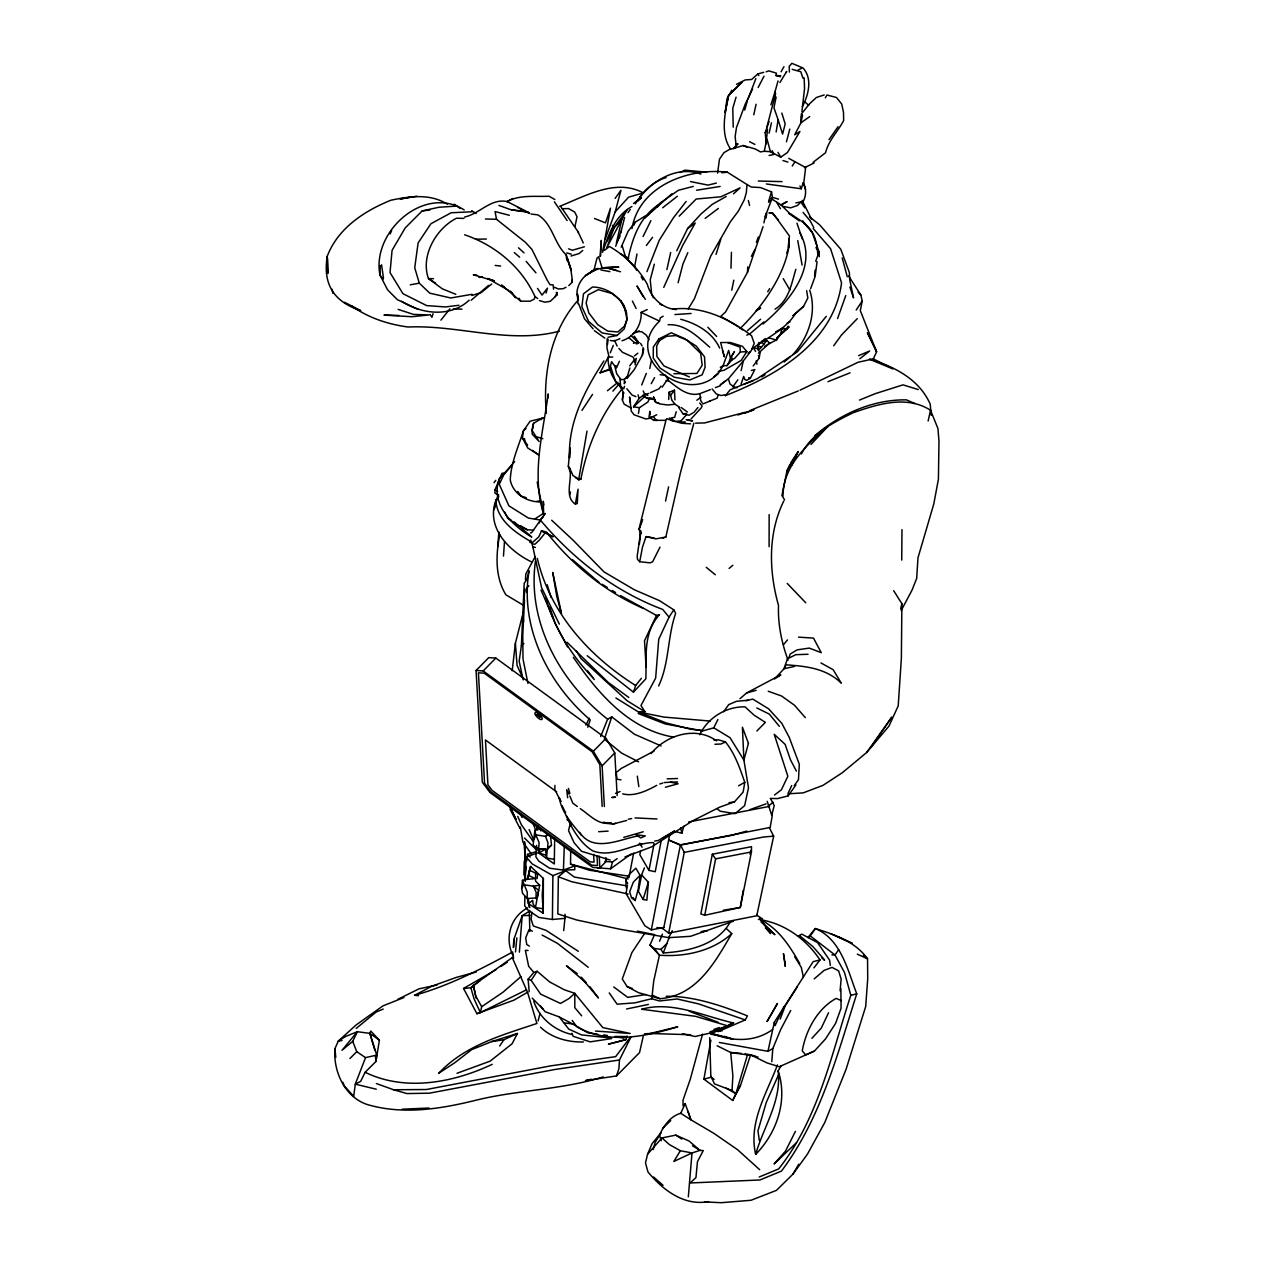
<?xml version="1.0" encoding="UTF-8"?>
<svg xmlns="http://www.w3.org/2000/svg" width="1266" height="1266" viewBox="0 0 1266 1266"><rect width="100%" height="100%" fill="white"/><g stroke="black" fill="none" stroke-linecap="round" stroke-linejoin="round"><path stroke-width="1.5" d="M769.095 546.675L769.158 514.597M527.558 898.29L528.492 903.671L543.241 913.261L543.367 878.446L530.581 866.419L527.685 879.3L522.478 880.345L521.639 888.431L522.573 893.274L527.099 898.512L537.275 897.863L539.712 885.187L535.55 881.089L535.597 872.037M513.838 946.857L513.885 939.451L522.162 915.729L529.916 910.871M565 914.242L564.952 918.372L552.403 919.48L552.894 875.629L532.242 863.95L526.118 856.987L538.018 852.793M504.533 472.993L501.953 473.357L494.974 489.879L494.943 493.123L498.788 494.99M901.724 560.11L901.993 529.615M628.094 878.952L570.539 864.172L570.713 849.581M542.924 517.383L539.949 519.994L528.428 518.079L508.885 505.83L499.263 484.292L499.326 478.88L514.676 461.599M751.434 851.939L751.513 846.685L712.315 854.233L700.826 913.925L704.735 915.271L740.309 907.469L751.434 851.939L715.606 858.854L712.315 854.233M893.669 590.7L901.883 603.676L901.376 658.225L898.211 705.89L888.954 726.13L866.688 752.479L842.301 772.735L822.932 785.395L803.214 792.864L788.845 793.782M575.334 504.058L578.04 489.182L577.249 503.583L575.334 504.058C563.876 496.858 572.564 479.403 569.763 468.357L568.323 466.268L570.032 447.895L569.542 457.944C567.864 422.369 585.019 389.896 603.866 360.968M607.142 338.782L606.968 348.087L608.835 355.952L600.068 372.805L608.914 370.004M524.899 896.375L524.694 905.728L527.906 910.08L538.92 917.439L552.403 919.48M527.099 898.512L527.273 892.198L522.478 880.345M788.734 247.313L788.971 238.594M447.357 204.19C430.218 193.334 409.519 196.262 390.783 200.265C364.181 211.011 337.8 228.355 327.245 256.27C322.672 284.344 333.876 301.814 360.763 310.645L344.558 302.305M730.988 268.202L731.447 252.314M535.977 898.686L536.167 892.372L533.397 886.153L523.586 884.744L521.639 888.431M766.326 183.95L801.283 188.776L803.23 182.715C806.474 188.571 806.3 195.581 803.214 201.436L795.823 202.892M554.935 785.379L554.809 789.588L560.063 799.97M625.784 885.662L574.321 877.069L565.68 870.644L558.369 876.768L557.815 913.925L576.536 919.939L619.881 929.228L668.717 937.647L690.571 936.318L733.362 921.252M525.232 881.421L526.118 856.987M564.304 845.672L563.433 870.106L574.811 869.71L574.701 865.944L563.433 870.106L549.697 868.239L538.841 861.149L535.866 856.829L536.657 845.372M639.995 535.328L640.169 530.312M380.306 265.575L379.942 274.991L387.57 289.803L397.382 299.678L418.191 309.363M840.861 988.572L841.067 1008.211L835.592 1023.403L825.4 1039.07L814.402 1051.081L779.239 1066.747L767.149 1062.965L750.596 1054.831L745.025 1053.882M526.34 591.902L526.514 588.041L528.887 585.794M519.376 952.159L522.162 915.729L529.916 915.35M523.175 679.921L519.139 661.153L521.386 645.802L524.203 583.278L526.957 579.353L529.093 570.729C519.456 626.844 548.146 683.925 590.241 719.927L587.772 727.254M600.606 255.938L601.303 240.382L600.052 256.397M774.555 99.967L774.903 92.165L778.052 80.945M548.051 397.841L548.241 393.932C542.782 433.937 531.198 474.908 543.763 514.74M529.014 875.581L535.107 878.604L527.685 879.3L529.283 870.074L537.686 874.173L537.069 878.588M668.701 399.47L669.049 392.286L674.446 390.197L674.984 399.898M738.347 326.786L720.813 316.373L725.56 311.942L747.478 272.332L747.731 266.936M524.504 600.005L522.763 635.453L523 658.858M626.828 376.603L624.502 379.341L624.265 383.74L625.451 381.889M710.891 1040.161L703.912 1079.154L732.682 1100.455L735.894 1093.713L732.049 1090.58L732.872 1075.863L730.719 1052.505L717.126 1045.748M647.227 309.584L641.134 312.401C641.83 324.824 634.092 337.041 622.033 340.776M630.959 1037.028L619.47 1060.006L618.916 1068.694L616.495 1075.926L585.43 1080.642L591.19 1079.218M524.124 598.755L524.773 589.212M525.422 579.686L525.817 573.973L535.043 556.961M543.367 878.446L542.212 895.109L543.241 913.261M503.472 556.091L504.485 541.706M512.192 670.743L515.389 643.27L522.462 615.498M534.853 830.464L533.113 845.213L538.62 848.995L547.529 849.28L547.988 842.95L545.535 836.335L535.803 834.88L534.853 830.464L539.363 828.043L540.883 830.907M537.702 830.148L537.971 826.413M778.147 1070.878C781.771 1100.993 763.461 1126.819 755.644 1154.418C776.944 1132.706 787.974 1100.47 778.147 1070.878L781.059 1065.782M771.785 1061.683L772.814 1048.533L780.663 1029.59L790.696 1010.49M513.252 947.459L513.885 939.451M538.62 848.995L539.126 842.65L535.803 834.88L533.619 838.883M766.563 140.178L764.284 151.287L760.439 151.904L755.391 149.024L743.142 145.527L733.536 148.439L738.046 143.897L736.037 144.751L735.135 136.459L736.495 127.486L745.199 104.271L752.574 88.984M766.848 136.538L767.433 129.29L765.202 132.613L766.278 143.802L766.563 137.456L770.424 151.683L780.742 157.174L787.515 152.442L799.922 131.49L794.7 134.797L800.951 122.818L802.47 115.301L801.172 114.272L809.575 103.796L816.348 97.514L824.198 94.95M497.712 546.865L498.915 531.989M814.608 275.814L815.067 270.212M641.609 874.933L648.382 882.228L646.91 900.173L643.081 899.446L638.428 891.454L641.609 874.933L644.394 867.859M532.764 428.858L533.508 423.335L542.687 417.922L540.962 419.647M840.102 990.819L841.13 979.109L838.662 970.895L832.047 967.398L824.15 970.357L814.228 978.871M554.682 837.997L554.286 863.95L538.968 853.142L537.971 847.571M535.455 561.123C526.814 622.334 560.316 682.216 607.633 719.215L600.67 736.527M710.368 389.659L699.924 393.631L700.668 400.562L702.171 402.762M627.145 378.328L634.092 369.846L642.4 355.081L643.096 347.564M663.162 316.215L660.33 317.813L659.523 321.121C620.609 357.882 687.802 407.383 718.408 373.011L714.071 376.936L718.154 373.597L722.902 366.016M554.445 859.392L546.501 857.984L547.308 849.581M515.515 951.89L516.876 937.869M622.397 400.103L623.141 392.65L622.397 400.103L624.138 404.139L631.054 408.016M563.687 930.637L564.952 918.372M524.52 880.281L526.007 866.846M631.987 228.529C639.14 185.865 688.562 167.634 727.285 172.176L747.035 184.567L746.291 192.812L744.281 199.806L738.331 211.169L730.403 221.74L710.732 256.096L694.369 298.823L688.182 308.888M531.894 912.216L531.119 919.322L533.318 925.968L546.026 930.352L578.325 951.304M788.069 248.168L789.446 236.014L773.13 213.463L769.222 212.878L773.13 213.463M499.706 534.648C495.876 554.666 494.879 576.726 505.878 594.814L523.317 605.195M717.585 173.141L719.452 159.2L723.962 152.632L730.704 148.723M526.688 861.022L527.463 854.408L535.202 851.986M375.416 1055.955L375.923 1061.478L379.389 1040.177L370.78 1031.062L369.878 1033.372L376.73 1055.1L375.923 1061.478L365.146 1072.286L360.604 1081.401L355.287 1084.155L353.72 1096.34L345.381 1087.098M817.061 261.666L815.177 276.32L810.62 288.68M593.786 270.908L596.966 258.264L598.612 256.729L602.252 268.36L618.821 267.094C601.303 265.987 580.144 271.13 576.98 291.576L577.945 298.602M640.026 875.328L638.254 888.938L635.216 900.537L631.592 897.974L629.645 891.881L633.301 882.18L640.026 875.328L635.864 868.207L629.962 873.651L625.721 880.139L626.369 888.21M688.324 1196.861L691.996 1152.962L700.019 1150.383L703.263 1150.588L697.471 1161.65L695.936 1177.633L690.16 1182.966L759.948 1179.975L781.423 1171.113C820.621 1118.922 837.253 1055.053 856.75 993.826C847.666 970.262 841.146 939.34 815.351 928.564L807.866 937.552M532.606 450.411L538.351 454.716L527.748 447.974L522.447 437.941L523.412 430.851L530.106 421.198L544.222 417.764M607.458 344.526L608.171 339.193M780.505 76.751L776.026 75.517L776.359 73.127L768.826 70.88L766.167 71.814M639.931 537.006L637.209 556.122L637.431 559.24L639.694 561.74L650.123 562.832L652.591 561.819L660.013 547.149M766.705 213.859L766.041 217.974L765.977 213.511L763.889 222.879M776.153 131.949L778.131 119.764L773.969 107.832L776.121 97.071M753.191 365.953L759.173 358.199L760.075 352.739L757.812 348.656L753.302 347.77L755.596 351.362M586.997 431.12L578.689 479.656L575.397 477.583M713.929 740.009L718.708 739.866L725.481 741.939C734.976 753.729 739.898 768.225 744.772 782.341L743.126 792.105L734.438 801.9L719.674 807.154L692.866 820.716L651.499 846.922L625.008 856.924M602.553 252.33L610.481 208.178L605.496 222.863L594.514 218.496M743.253 890.33L740.309 907.469L723.377 910.238M638.444 413.507L639.441 407.699L647.86 402.018L649.901 397.73M539.427 522.921L539.949 519.994M639.362 544.174L640.897 530.802M636.766 270.275L634.567 267.063L636.956 253.991M801.932 111.614L804.543 88.541L804.132 77.827M542.639 908.703L535.486 907.595L538.604 890.251L533.397 886.153L539.712 885.187M789.193 244.955C784.683 275.861 761.895 307.163 740.293 328.353M498.804 496.604L495.845 500.276C485.986 527.495 508.394 550.457 531.071 561.693M635.057 364.782L636.276 358.436L634.044 360.557L634.472 362.155M769.538 828.075L773.653 836.13L756.751 915.777L668.717 933.121L684.241 852.382L680.459 844.802L668.654 840.007L680.222 845.15L770.139 827.442L772.149 816.554L767.212 801.331M639.694 561.74L642.495 547.134L646.024 536.61L654.063 538.003M627.477 885.171L626.053 893.559L644.821 925.747L651.325 929.877L663.827 927.456L680.459 844.802L731.827 835.354L746.813 831.082M628.933 877.591L633.68 852.967M640.58 850.863L639.836 854.74L648.967 870.391L655.234 871.72L661.153 840.972M648.967 870.391L654.142 843.52M651.325 929.877L669.761 834.262M704.735 915.271L715.606 858.854M750.042 854.265L750.785 850.467M626.955 377.901L629.867 367.963M649.79 368.501L651.452 360.209M731.764 290.199L733.805 280.197M781.866 495.876L786.993 470.699L790.047 464.274M848.631 275.988L860.801 294.946L862.257 300.944L860.294 310.613L876.578 351.853L873.35 358.864L858.111 362.25L800.049 390.165M719.325 1042.472L767.956 1051.318L774.333 1022.263L813.199 961.622L819.988 959.929C805.809 938.644 783.891 922.977 758.397 919.353M766.99 126.663L775.647 93.542M665.568 501.051L668.59 486.856M534.331 839.01L535.075 835.544M642.4 355.081L643.745 348.862M513.774 957.982L512.271 957.618L473.373 985.328L475.7 995.931L481.666 1006.692L480.384 1012.594L476.918 1013.702L463.546 988.461L495.955 969.724M753.761 114.795L756.087 104.271M741.148 370.606L743.237 361.047L750.232 351.964M928.136 421.024L930.494 410.231C906.583 394.913 877.623 404.202 853.047 412.763C833.075 422.765 812.044 433.13 801.394 453.972M666.881 269.595L670.679 252.535M662.561 538.177L665.821 537.069L680.317 473.31L693.847 423.192M763.066 226.614L747.478 272.332M464.622 234.78C495.053 245.161 521.576 266.904 534.932 296.481L534.347 299.077L530.169 301.181L520.658 301.181L501.763 285.198M527.685 879.3L530.581 866.419M643.255 1036.174L639.536 1052.616L616.495 1075.926M613.298 345.396L610.275 352.834M499.326 478.88C490.053 503.694 512.065 525.627 531.752 537.053L514.202 521.893M769.063 133.152L771.485 122.849M580.888 479.149L578.689 479.656L580.888 479.149C587.187 446.297 600.527 414.742 622.144 388.994M653.177 1149.528L655.202 1142.217L661.248 1132.5L652.132 1143.578L647.559 1154.244L645.502 1162.963L647.97 1171.952C662.83 1189.929 683.862 1206.213 708.58 1201.608M536.61 829.404L537.528 825.574M531.878 430.044L539.11 441.486L532.306 434.285L531.878 430.044L533.508 423.335M900.617 608.851L901.883 603.676M666.153 419.426L638.919 529.378L641.276 533.524M496.763 498.693L494.025 509.739L498.092 494.832M771.817 815.114L774.206 805.524L770.836 799.194M803.815 182.715L805.635 167.539L788.781 158.361M620.72 232.754L624.613 217.578M545.504 854.977L538.968 853.142L539.949 849.312L545.409 849.059L546.501 857.984M678.101 282.714L682.912 264.119L687.818 252.662M654.332 264.167L650.233 279.849L651.689 294.456L653.414 297.747M538.097 1020.887L540.028 1013.512M786.471 141.76L789.794 129.085M605.227 239.021L615.229 211.802L620.941 190.28L615.134 198.382M741.053 384.184L743.696 376.382L744.804 379.515L746.497 380.338L750.311 378.344L754.789 369.561L751.324 370.479M676.218 411.719L674.683 417.274L671.075 417.97L673.892 420.644M546.073 293.079L547.45 288.157L542.054 295.12L537.512 288.395M674.272 831.366L681.852 833.218L683.798 826.207M597.188 867.796L610.623 868.793L612.522 861.972L617.191 858.617M726.162 1088.143L735.894 1093.713L747.51 1054.736M775.061 309.189C788.908 300.533 791.472 283.711 795.839 269.326M569.653 494.911L570.475 492.031M732.096 148.802L735.071 148.201L736.369 143.596M744.709 110.047L747.367 100.869M736.068 97.15L732.777 108.243L733.22 127.17M661.105 745.927L634.503 734.264L611.763 716.873L604.357 739.138M777.466 1064.912C766.563 1093.634 748.317 1122.214 755.644 1154.418M433.019 313.746L431.912 317.323L430.124 314.538M768.652 201.183L771.532 191.878L760.518 187.542L751.308 187.036L747.035 184.567M643.081 899.446L648.382 882.228M609.247 992.908L617.096 1004.191L634.931 1002.862L651.563 998.747L652.67 995.203M624.534 386.32L623.774 388.757C613.551 382.095 607.743 369.34 608.076 357.249L612.744 356.98M716.05 254.403L720.734 239.496M770.915 104.825L774.903 92.165M765.218 216.628L772.418 197.354L771.532 191.878M640.881 525.105L642.637 519.551M732.682 1100.455L740.499 1085.453L750.596 1054.831M587.218 655.725L633.427 692.154L635.643 685.523L641.387 678.323M702.567 1034.148L690.302 1079.17L682.991 1100.233L683.07 1105.819L685.175 1103.588L690.935 1119.84L713.723 1133.244L737.508 1149.655L759.695 1169.705M376.73 1055.1L365.542 1057.632L355.287 1084.155L376.271 1089.203M789.114 657.181L790.158 654.063L797.137 649.869L809.259 648.097L821.254 652.67L813.5 638.096L798.53 637.146M585.921 725.133L589.276 718.218M786.692 253.358L787.879 249.908M603.296 250.573C608.804 233.498 615.276 215.758 631.94 206.5M756.419 242.312L758.255 237.027M575.017 226.345L577.043 216.708L574.637 211.992L568.513 208.558L562.088 208.763M765.202 132.613L769.079 121.504M704.497 1201.893L721.24 1202.7L751.055 1200.263L776.438 1190.372L792.959 1174.12L807.518 1154.038L824.767 1122.546L846.005 1069.501L865.707 1006.47L867.716 978.634L867.542 958.805C855.199 941.477 834.769 934.735 815.351 928.564L810.272 935.922L835.006 954.991L844.501 972.494L850.815 995.329C831.224 1054.8 818.596 1118.638 778.669 1168.914L759.189 1177.016M837.57 318.541L845.767 295.564M615.703 246.253L621.068 231.267M660.187 374.752L665.156 375.1L667.799 379.009L662.165 387.19M658.636 685.95C669.429 663.067 667.372 636.94 675.664 613.314L673.781 609.816L659.396 600.606L634.377 589.782L603.961 571.852L573.245 540.345L551.675 520.231M815.731 261.239L819.055 251.95L811.997 231.852L802.676 220.98L804.48 224.129M620.039 236.188L616.352 243.151L621.796 219.635L614.057 227.738L606.857 247.471L627.271 209.444L614.057 227.738L606.746 241.727M702.741 403.981L717.062 398.189L718.233 395.008M748 99.175L755.849 78.587M625.847 1039.671L608.519 1044.133L625.847 1039.671L627.208 1036.063M730.023 922.423C716.904 945.322 687.691 951.399 663.257 952.982L669.334 937.03M783.796 500.956C767.766 533.666 768.889 571.14 778.511 605.496C777.783 624.106 781.692 642.891 788.069 660.282M780.188 1019.035L785.252 1005.758L797.327 986.863M699.734 734.723C707.931 717.743 725.988 706.444 745.009 706.855L754.22 715.258L765.36 722.364L756.862 731.004M646.942 271.636L659.285 240.224L673.354 217.894L686.125 201.452M641.72 384.943L646.309 373.407M659.57 941.224L662.419 934.181M723.108 365.668L728.678 350.318L730.387 358.009L729.042 362.187L726.969 365.668L723.108 365.668L720.322 367.298M663.748 287.414L682.532 245.746L695.224 223.038L687.58 228.576L676.74 250.779M530.945 539.965L529.916 542.386L531.989 542.972L538.873 536.752L541.5 530.865L544.538 531.467M621.195 247.186L628.094 231.314L635.105 222.23L645.138 216.043M726.431 928.611L731.748 933.628C712.663 951.193 684.764 957.128 659.428 955.197L650.012 945.053L654.538 934.64L637.526 931.143M616.479 368.01L619.406 361.316M778.606 1074.628L766.246 1102.496L757.938 1130.886L759.363 1140.571M633.68 225.427L635.105 222.23M603.217 1076.891C562.009 1089.789 517.905 1089.868 475.984 1100.217C440.362 1109.032 402.651 1115.14 366.729 1104.363C344.415 1096.546 333.164 1071.178 334.92 1048.659L338.307 1041.063L356.205 1024.89L382.981 1005.869L403.949 997.513M661.184 1140.777L659.491 1135.127C663.526 1125.917 670.648 1115.995 680.76 1113.289L685.175 1103.588M635.342 203.889C648.002 182.921 675.696 164.564 700.842 174.107M390.102 234.004L391.669 230.618M673.781 609.816L669.049 617.143L658.731 639.33L655.646 678.101L640.944 705.573L645.027 711.777L638.555 712.046L615.893 697.977M791.693 785.553L788.053 793.386L788.132 795.871L777.546 798.593L770.266 798.403M758.666 343.308L758.033 344.637L760.17 342.754M784.097 1006.375L775.061 1025.602L774.333 1022.263M828.565 1012.753L821.254 1028.15L811.886 1038.31M341.978 1040.494L338.307 1041.063L345.776 1036.395L357.344 1031.711L342.026 1050.258L352.723 1041.38L357.344 1031.711L369.878 1033.372L379.389 1040.177M499.263 484.292L503.884 474.639L512.113 464.97M791.646 465.239L798.213 451.582L790.823 462.676M769.063 337.975L776.28 340.032L769.934 343.292L766.769 340.459L760.47 348.451L758.049 349.638L757.527 348.229M701.016 731.368L713.787 727.839L717.901 719.499M643.096 236.457L650.898 220.664M673.876 373.707L696.886 373.486L702.171 365.273L700.668 353.372L687.28 340.317L676.139 335.569L666.628 336.313L659.364 340.665L656.643 346.172L656.896 356.474L663.985 365.969L689.4 376.967M555.062 296.75L557.135 292.62L557.277 294.677L550.33 301.292L544.95 302.194L539.458 300.628M751.403 256.365L754.916 249.402M795.412 1131.377L785.49 1151.158L774.143 1163.945L796.536 1142.628M803.546 306.404L793.117 315.614L803.546 306.404L807.835 298.001L806.648 290.689M668.717 937.647L672.278 930.716M758.144 87.496L764.015 76.182M512.271 957.618L527.558 992.275L536.911 1023.466C501.811 1035.24 465.002 1045.273 438.701 1073.267L454.541 1062.902L471.743 1049.593L491.746 1041.57L517.462 1033.467L512.065 1043.801L490.116 1061.145L457.01 1073.283M786.139 72.51L786.708 71.418L779.919 82.496M526.055 858.095L524.251 861.529L523.871 874.315L526.086 879.284M802.312 106.708C808.452 95.235 812.804 78.587 803.008 68L791.867 63.3L789.209 66.418L789.398 72.067M901.186 610.608L912.058 590.051L916.679 578.388L917.977 557.815L933.77 504.058L938.407 479.26L938.992 441.248L937.948 428.525L930.494 410.231M717.98 1031.695L745.247 1019.921L747.415 1015.87C722.126 1005.774 693.578 995.931 666.201 996.295M781.106 71.798L783.939 66.655M633.427 692.154L645.866 678.798C646.673 656.184 642.922 633.111 659.491 614.659L656.5 615.45L644.505 640.786L646.087 666.881M651.215 383.677L654.585 377.648M735.894 1093.713L740.499 1085.453M825.337 97.83L826.935 95.013L836.478 97.482L841.684 103.986L843.504 112.326L843.647 120.587C837.823 131.648 828.739 140.051 825.527 152.79L813.136 162.27M638.919 529.378L640.295 526.972M694.148 412.115L697.93 407.51M792.959 1174.12L798.719 1164.245M786.993 470.699L798.213 451.582M680.38 1150.731L673.813 1161.476L691.996 1152.962L680.38 1150.731L669.398 1144.575L661.912 1137.944L647.559 1154.244M731.764 90.282L727.016 98.701L725.133 112.358L728.567 95.472L742.034 82.084L728.567 95.472C725.165 112.532 719.974 133.753 730.609 149.103L731.432 148.676M792.247 166.052L794.953 161.652M767.718 291.734L769.617 288.68M730.767 357.455L734.454 351.6L731.479 356.458L732.096 359.671L726.969 365.668M722.427 350.381L724.389 356.885L720.623 342.548L730.26 342.469L742.446 346.298L746.813 351.584L741.227 360.399L723.946 370.305L718.233 371.365M795.792 313.113C785.838 329.571 766.816 337.642 751.893 348.989M776.469 340.317L780.394 334.271L782.309 327.894L786.772 329.334L789.193 327.103L788.212 326.169M731.748 933.628C715.148 962.018 696.965 995.677 659.966 998.716L638.57 992.702L627.145 986.625L622.271 978.966L631.94 952.523L645.09 932.694M581.68 1015.823L574.827 1007.72L574.78 993.351L569.051 998.51L560.521 1003.447L540.645 994.142L531.15 980.39L537.116 971.259L549.602 981.91L564.209 989.711L574.78 993.351L602.806 1027.596L630.167 1033.467L595.463 1031.062M581.949 410.406L592.535 394.375M639.441 407.699L633.538 406.845L639.029 398.537L643.049 395.435M856.196 310.028L862.257 300.944M499.659 1046.001L503.9 1039.766L517.462 1033.467M838.693 949.611L835.006 954.991L831.92 954.912M871.562 746.624L891.85 717.094L866.688 752.479M658.953 338.892L653.335 347.042L653.24 357.946L660.013 368.026L674.319 377.236L689.796 379.958L702.155 374.831L705.115 367.14L704.529 356.822L696.3 346.14L684.32 338.497L671.265 332.768L658.953 338.892L659.364 340.665M627.999 212.704L630.262 209.476M829.04 139.608L838.076 126.663M723.677 711.729L728.694 704.624L736.464 701.332L748.301 700.177M543.858 504.944L543.256 501.257L543.715 515.673L545.203 513.426L531.514 532.844L530.375 532.923M794.209 785.68L798.466 779.682L799.321 764.284L789.224 737.35L781.882 723.44L768.589 708.802L752.764 699.085L746.038 700.778M788.132 795.871L795.95 784.92M833.693 345.792L841.431 335.063L857.288 318.652M661.026 386.083L659 388.82L650.408 392.682M679.525 407.146L675.047 404.265L671.898 400.357L670.616 395.356L674.446 390.197M792.975 354.496C808.531 337.563 817.124 312.623 809.702 290.183M494.056 482.647L495.781 480.336M488.581 285.388L471.205 300.232M578.451 299.805C550.805 330.315 542.734 373.47 546.342 413.428M646.356 245.477L652.56 237.328M630.69 1036.791L615.64 1056.635L550.789 1065.845L426.373 1089.52L393.631 1089.757L376.35 1083.538M813.927 967.873L819.988 959.929M657.56 206.833L660.899 202.497L678.386 190.28L693.246 186.418M737.872 379.8L732.824 386.874L736.986 387.76M629.708 365.827L633.902 360.462M440.9 320.156L449.873 308.888M712.093 388.931L716.287 393.932L720.971 395.514L725.45 394.77L725.465 395.593L730.118 389.849L757.147 378.756L797.343 351.821L826.271 316.326M783.464 644.774L787.436 639.931M639.599 197.433C646.087 188.286 655.361 180.911 666.122 177.556M529.188 991.658L528.112 979.235L533.777 972.478L537.116 971.259M725.988 380.607L720.212 384.959L728.377 378.835L743.237 361.047M612.886 391.131L619.264 383.883M727.634 342.627L740.104 347.121L740.278 352.011L734.786 358.262L730.181 360.857M615.229 211.802L628.585 197.179L643.334 192.923C615.893 178.015 585.209 196.246 559.667 206.311M687.58 228.576L700.968 214.017L712.347 204.285L726.209 196.515M709.482 401.512L710.273 400.673M811.031 444.398L828.186 426.167C806.727 445.284 782.435 465.999 782.989 497.348L784.619 499.848M808.689 937.6L810.272 935.922M691.078 418.904L701.459 407.605L702.044 405.959L699.687 403.031M651.088 753.555C666.264 734.913 695.904 725.766 716.572 740.879M547.529 849.28L551.485 845.213L550.536 836.415M605.987 857.636L606.192 861.418L599.862 867.859L592.757 867.416L489.958 792.5L482.299 782.198L476.079 670.489L488.739 657.64L495.845 658.083L606.034 738.363L614.77 752.969L617.143 795.586M476.079 670.489L483.185 670.933L495.845 658.083M604.373 806.505L602.11 765.835L593.374 751.213L606.034 738.363M602.11 765.835L614.77 752.969M679.209 216.169L696.189 199.031L720.908 196.784L740.119 187.859L733.473 193.856M455.76 206.152L438.922 207.26L422.164 210.916L405.199 227.943L392.08 250.304L390.023 272.538L402.952 293.696L426.705 305.612L445.426 306.942L458.957 305.264M349.907 1058.534L356.759 1051.682L352.723 1041.38M568.814 285.594L572.248 282.176L572.169 279.185L570.744 268.471L567.057 257.884L571.251 270.576L566.313 254.909C554.017 243.863 552.751 223.813 537.844 214.856L531.055 214.065M463.546 988.461L470.857 987.797L473.373 985.328L476.206 998.447M650.012 945.053L654.142 948.456L660.947 949.358L666.881 943.55M637.89 201.088L641.403 197.67L633.506 203.478M788.117 326.707L776.596 338.164L786.772 329.334L782.166 328.511L775.678 331.787M662.529 1128.465L670.695 1120.616M660.899 202.497L644.663 217.989L671.882 193.793M521.386 645.802L523.902 643.445M633.538 406.845L645.059 396.258M659.491 204.095C639.9 216.328 632.145 238.372 627.904 259.91L634.567 267.063M607.981 337.294L617.112 335.458L624.233 328.923L626.955 318.953L624.185 305.771L620.482 300.232L625.863 311.214M758.492 353.151L769.443 343.181M763.746 72.336L757.859 73.887L751.656 79.473L745.215 79.932L736.527 84.316M525.944 428.573L523.412 430.851C518.269 447.009 510.942 462.818 510.261 480.004C512.999 494.025 527.004 502.048 540.55 501.953M582.724 250.478L579.084 253.548L570.998 256.017M747.399 330.711L760.597 319.238M521.038 976.561L502.966 992.243L481.666 1006.692M739.993 698.69L746.56 692.993L780.837 674.841L774.539 678.956L784.065 668.701L786.075 664.824C806.031 666.232 825.938 668.211 841.289 683.149L833.123 669.682L820.938 662.957M784.208 361.997L790.047 356.996M729.121 568.434L732.824 565.269M763.873 321.896L750.263 333.496L746.75 335.189M762.987 324.017C787.943 303.001 819.482 266.952 799.701 232.548M491.699 283.995L481.333 292.493L471.886 295.469M356.205 1028.403L376.129 1012.072L383.218 1009.065M527.827 898.464L529.663 907.611L528.492 903.671L532.67 900.316L533.097 904.066L535.486 907.595M634.519 355.841L637.842 353.182M607.427 390.719L617.919 382.348M859.867 358.753L869.631 350.983L858.617 355.651M628.98 337.864L634.472 342.532L637.811 343.529L634.155 336.218L638.824 342.722L636.323 343.956M761.246 341.82L765.344 338.576M656.896 927.503L662.561 928.469L663.827 927.456M662.656 207.782L677.357 196.277M686.837 414.393L679.984 421.958L685.333 421.958M526.118 990.028L480.384 1012.594L474.101 998.953L470.857 987.797L480.02 980.723M604.626 250.209L609.484 246.49C625.072 255.558 638.618 268.439 647.306 284.328C651.056 297.652 662.071 308.461 676.186 309.584M774.491 795.032L781.407 789.794L787.848 776.248L774.222 734.312L785.11 744.345L790.506 759.853L796.393 771.105M767.956 806.284L773.32 802.233M705.178 218.369L718.344 208.447M545.535 836.335L548.605 834.041M527.637 907.88C510.024 917.122 504.374 938.818 513.252 956.162M633.427 343.292L634.472 342.532M814.908 435.583C840.339 414.045 872.717 399.391 906.456 399.866L914.875 403.538M696.806 400.23L700.968 397.207M610.623 868.793L631.148 853.98M768.494 202.18L772.418 199.363L781.106 204.965L790.696 214.397M748.016 353.214L751.023 351.046L754.235 343.387L751.577 335.791C729.596 318.478 701.111 305.549 672.657 309.157M650.297 414.757L649.869 411.387L649.015 417.02L650.423 417.922L656.722 414.742M809.718 116.599L800.951 122.818L800.951 116.013L802.47 115.301M469.18 300.184C450.696 317.592 421.546 314.379 401.623 301.229M548.811 847.017L551.485 845.213M584.401 246.775L572.343 250.241L568.624 248.848M500.814 966.512L507.286 962.255M594.45 269.832L585.256 275.798L597.726 268.313M534.996 518.87L543.067 513.632M755.675 311.325L760.692 308.081L757.131 309.6M538.968 853.142L545.409 849.059M662.197 838.503L674.541 831.066L658.178 840.513L654.664 841.083M693.23 412.748L689.068 415.232L682.975 413.76L678.544 407.32M761.689 376.825L765.028 374.847M656.769 785.331C646.641 790.886 634.345 796.82 622.682 793.861M772.497 1029.574C754.742 1042.488 731.954 1041.522 712.299 1033.657L732.682 1039.085L724.184 1036.332M764.537 346.425L769.934 343.292M527.558 992.275L513.917 1000.156L476.918 1013.702M767.956 1051.318L772.814 1048.533M653.984 751.165L621.21 768.462L616.241 772.513L617.001 779.223L620.989 779.84M607.633 719.215L611.763 716.873M798.371 936.017L801.758 934.102L817.551 942.569L829.578 960.119L830.306 965.404M781.106 204.965L787.088 201.626L782.135 204.19M738.569 785.79L744.772 782.341M506.922 201.705C519.535 194.505 535.091 196.895 549.08 196.246L554.825 199.522M814.165 162.934L804.48 167.713M464.575 217.024C479.624 213.891 490.717 198.066 507.16 201.563L512.793 198.525M418.46 995.693L414.599 995.298L431.848 986.214L456.409 977.368L476.269 972.003M565.997 287.255L563.148 288.711L558.243 288.949L554.635 287.319M798.055 70.041L801.584 68.269M397.825 999.333L418.951 988.857L437.166 984.964M600.068 372.805L611.241 368.469M725.465 395.593C776.454 375.559 833.724 342.738 841.558 282.904L830.575 248.722L813.136 228.434M727.554 1025.808L733.584 1022.975C703.864 1016.297 672.23 1000.615 641.625 1009.239L695.461 1016.313L727.554 1025.808L709.925 1031.885M470.857 987.797L474.244 986.23M680.016 172.445L684.953 170.166L706.65 172.192M725.481 741.939L721.019 744.012L714.942 744.266M814.402 1051.081L805.73 1054.863L802.248 1050.922C805.841 1030.35 817.409 1008.638 836.146 998.399L841.368 1000.631M633.174 333.575L639.283 330.964M798.26 390.925L750.216 410.421M591.633 271.019L596.587 268.914M619.913 338.687L614.327 341.045L610.212 340.491M859.487 400.072L875.202 393.679L902.99 384.864L918.277 389.564M615.529 793.371L620.071 791.551M827.98 381.683L850.072 372.821M552.894 875.629L565.68 870.644M787.199 322.988L789.905 321.944M492.205 1064.326C453.307 1082.683 405.373 1091.909 365.146 1072.286M744.091 384.168L753.001 380.797M715.385 387.618L720.465 385.75M695.635 423.145L704.624 422.939L744.93 412.368M744.74 413.143L753.871 409.804L737.872 414.963M750.184 809.528L766.12 803.847M714.008 1029.321L719.357 1027.581M730.023 1024.131L733.584 1022.975L714.293 1032.138L695.113 1036.506L682.469 1033.721M414.599 995.298C449.224 985.644 481.207 969.028 512.667 951.985L513.426 956.685M659.792 783.986L662.846 783.037M623.758 837.364L643.191 831.778M603.217 822.188L612.823 824.087L615.545 823.311M699.924 393.631C687.47 397.081 677.484 387.396 668.511 380.702L665.853 380.971M746.56 692.993L756.15 690.318M643.998 394.755L648.683 393.457M665.425 787.23L678.085 783.765L670.6 782.151L664.365 782.578M703.912 1079.154L711.175 1077.176L714.103 1079.455M665.821 537.069L655.946 538.841L646.024 536.61M612.823 824.087L626.733 820.447M850.815 995.329L856.75 993.826M478.944 277.396L482.219 276.605M716.382 183.079L708.042 185.105L690.476 181.576M644.505 1033.8L650.138 1033.499L677.737 1026.789C645.185 1036.648 608.345 1044.577 576.885 1026.805L572.169 1020.412M637.668 835.987C618.947 839.611 593.295 852.952 579.606 832.348M559.398 331.17C509.676 344.415 458.656 324.745 408.127 327.008C387.918 324.333 367.947 317.719 351.331 305.692M661.912 1137.944L675.807 1135.127L689.1 1141.046L700.019 1150.383L692.455 1145.762M761.436 341.614L766.769 340.459M794.494 666.422L784.065 668.701L787.42 658.842L795.776 654.68L808.04 654.269M638.444 844.406L642.147 843.599M580.255 808.658C589.671 814.829 598.723 826.002 611.146 822.821M769.095 155.481L774.032 154.436L772.118 150.591M626.607 1008.986L648.445 1004.444M628.347 819.213L631.671 818.548M650.423 417.922L653.747 420.359L656.801 419.774M684.241 852.382L763.43 837.032L773.653 836.13M688.593 821.982L769.586 806.363M410.279 284.818L419.299 283.173L429.744 293.158L450.728 297.985L472.155 294.282M410.675 197.164L400.04 199.015L416.799 196.198M653.446 842.586C632.921 842.824 612.902 858.585 592.757 850.847C580.366 843.393 571.979 828.724 566.282 815.969M733.536 148.439L735.071 148.201M696.553 190.264L720.132 186.45M645.929 994.554L627.714 997.371L613.741 986.958M611.684 1038.563L590.146 1041.855L573.134 1036.3L571.884 1033.278M491.746 1041.57L503.9 1039.766M619.47 1060.006L554.999 1069.469L429.364 1093.191L406.877 1093.571L393.631 1089.757M729.058 802.676L734.438 801.9M612.19 797.627L615.513 797.184L611.969 797.343M701.491 931.697L707.045 930.969L701.19 931.665M665.204 420.328L653.747 420.359M721.921 172.793L727.285 172.176M422.164 210.916L429.854 210.045M624.502 379.341L621.163 379.673L616.732 373.866L614.69 365.921L611.573 361.728L610.434 366.096L615.418 381.477L620.751 386.589L619.881 378.676M675.047 404.265L667.783 404.978L660.441 404.028L655.424 402.034L653.572 397.033L655.424 402.034L659.269 403.522M714.974 1031.458L722.158 1030.746M686.425 413.507L682.975 413.76L684.922 414.204M536.99 501.241L540.55 501.004M674.952 314.554L691.078 313.477M675.601 421.341L679.889 421.056M740.278 352.011L746.813 351.584M758.049 349.638L759.062 342.453M598.644 831.699L608.107 831.129M472.155 211.77L451.187 212.751L430.946 223.718L418.112 242.93L414.726 267.791L419.299 283.173M402.287 1109.19L429.016 1108.019M607.648 823.565L611.605 823.438M667.166 778.843L677.547 778.527M670.6 782.151L677.579 781.977M656.991 818.975L635.01 817.899M475.494 239.211L486.413 239.037M583.373 1041.965C568.007 1042.329 551.739 1038.041 540.455 1027.169M650.138 1033.499L690.698 1034.733M710.194 721.066L663.938 717.078L638.555 712.046L666.296 722.981L690.809 729.248L702.488 730.466M433.494 278.678L428.462 278.583C420.28 256.033 436.09 228.418 456.52 218.227L463.973 218.385M701.586 730.688L665.283 723.978L638.222 713.518M398.663 315.424L383.962 315.107L411.956 316.722L429.063 314.949L413.444 314.395L398.125 309.379M453.339 308.967L462.011 309.173M782.087 181.624L758.271 181.022M485.432 218.986L496.525 219.303L525.485 242.376L531.926 249.418L547.308 280.356L550.109 284.771L553.131 284.866L553.59 289.234M614.69 365.921L616.289 365.985M757.748 346.631L761.277 346.773M776.026 75.517L780.711 75.738M617.112 335.458L602.11 332.942L588.643 321.422L581.869 306.799L583.484 293.791L592.456 287.034C607.031 287.065 621.305 297.352 626.021 311.04M528.049 950.481L525.343 950.339L528.65 966.275L533.35 971.877M764.284 151.287L770.424 151.683M504.738 512.097L507.555 518L516.702 524.662L527.305 529.789L533.603 530.185M635.769 331.407L641.83 331.787L646.293 335.11L649.047 339.684M690.54 423.841L681.583 423.255L671.566 420.407L669.334 418.002M668.1 324.729C685.143 323.764 697.788 336.867 709.704 347.169M604.847 861.402L612.522 861.972M476.791 275.086L473.31 274.785L494.12 280.846M464.195 209.934C424.031 184.345 371.444 231.836 379.942 274.991L383.06 279.485M741.385 1053.423L730.719 1052.505L754.631 1055.891M792.152 69.329L800.792 71.751L802.961 78.112M495.164 265.433L500.608 266.018M610.449 1037.993L581.553 1034.908L568.735 1029.084L559.255 1016.93L545.108 1011.708L540.535 1006.027M498.931 205.44L511.337 209.839L524.662 211.438M637.922 834.959L645.296 835.924L640.786 837.95L636.086 834.721M564.272 1022.865L572.643 1023.972L588.041 1032.882L597.694 1034.164M603.486 1034.923L607.348 1035.43M511.337 209.839L528.413 212.261M533.239 544L534.996 544.238L539.411 540.044L546.057 531.767L548.605 534.252M629.17 876.23L589.481 870.233L570.539 864.172M687.327 420.027L692.597 420.882L686.14 419.695M710.59 1034.164L721.699 1036.142M782.562 206.358L790.57 207.83L797.485 205.488L800.84 202.038L804.796 207.798M600.859 269.927L609.88 271.636M648.967 398.189L654.142 399.217M673.702 737.113C629.075 729.738 597.505 692.85 573.324 657.276M628.189 894.018L571.504 881.674L558.369 876.768M566.931 819.782L568.513 820.146M655.297 399.929L645.518 397.571L642.637 395.34M566.725 252.978L571.267 254.134M610.244 860.057L581.569 851.29L574.147 842.824L568.545 830.638L570.301 823.375L570.95 825.891M509.312 215.283L495.053 211.564L496.525 219.303M572.09 1034.496C554.983 1030.872 539.063 1018.022 533.746 1001.121M732.049 1090.58L714.515 1083.886L710.827 1076.242L709.704 1037.724M616.684 270.497L607.996 268.155L620.482 271.763M651.563 998.747L659.523 1000.979L677.104 998.985L698.231 1003.796L745.247 1019.921M531.419 541.642L532.828 546.706L535.376 547.45M778.558 199.142L772.418 197.354L770.598 198.699L772.418 199.363M651.468 398.189L654.601 399.106M783.005 160.576L787.943 162.064M535.344 436.438L542.845 438.701M752.447 1055.401L757.986 1057.11M526.229 497.696L520.848 495.924L517.747 491.43M680.744 319.269C696.696 323.59 712.521 332.515 719.658 348.103M666.691 418.698L674.477 421.42M628.759 258.327L620.704 253.928M494.31 280.862L487.837 278.552L508.805 290.484M768.24 691.236L781.565 696.015L794.447 705.209L805.35 717.648M627.145 986.625L632.509 988.54M455.807 294.313L442.356 288.854L428.462 278.583L435.551 283.125M507.16 201.563L529.647 213.084M748.712 377.743L750.311 378.344M528.112 979.235L531.15 980.39M689.195 1011.217L718.233 1022.327M761.246 342.611L764.395 343.83M659.523 321.121L641.134 312.401M635.912 396.685L632.035 395.039L626.828 388.773M743.142 145.527L747.367 147.331M524.71 211.343L529.457 213.384M830.86 933.786L852.319 943.376L838.06 936.761M857.319 954.168L867.542 958.805L863.38 955.403M659.966 998.716L652.18 995.092L653.747 980.865L659.428 955.197L654.142 948.456M659.665 303.951L662.403 305.264M644.916 394.09L647.796 395.483M756.831 707.963L769.317 714.119L779.365 726.352M532.337 931.19L529.046 929.529L525.675 937.9L526.767 944.468L529.362 946.113M494.974 489.879L497.696 491.287M749.599 141.697L754.9 144.419M873.35 358.864L892.847 368.928L869.489 359.164C894.382 366.586 919.084 379.104 930.209 404.091L931.27 415.311M638.586 761.847L621.669 753.128L605.797 740.309M559.255 1016.93L572.643 1023.972M656.5 615.45L620.577 595.606M643.128 608.329C605.116 591.697 572.675 565.222 546.991 532.828M542.07 935.02L557.546 943.423L588.247 967.287M507.555 518L510.878 519.946M520.753 525.849L527.305 529.789M579.322 479.403L573.023 475.589L569.763 468.357M713.787 727.839L730.055 737.714L743.902 760.091L748.491 787.832L744.645 805.651L734.992 813.674L720.117 811.19L717.284 808.784M517.541 207.244L523.127 210.662M598.85 582.233L572.359 559.572M602.189 584.291L607.205 587.377M612.222 590.462L615.561 592.52M645.027 711.777L627.256 700.858L581.189 658.731L576.125 650.724M471.664 210.662L476.143 213.527M531.166 541.737C515.309 532.606 497.079 520.421 495.845 500.276M643.365 395.688L647.986 398.648M756.799 915.207L762.543 918.91M680.76 1113.289L690.935 1119.84L687.897 1111.279M675.807 1135.127L681.852 1139.083M790.902 214.081L803.989 222.848L812.012 232.01M356.759 1051.682L365.542 1057.632M454.193 204.174L460.397 208.526M806.505 226.013C815.351 232.58 817.282 244.924 817.804 255.273M788.591 213.242L799.321 220.901M594.355 330.648L604.8 338.101M635.643 685.523C589.133 656.231 549.95 612.934 537.322 558.369M577.249 973.617L566.424 965.784L586.38 983.128M681.155 407.478L687.391 412.02M483.185 670.933L593.374 751.213M556.708 791.93L485.448 739.993L487.932 784.778L492.11 790.395L590.178 861.861L594.055 862.099L593.612 854.313M628.806 697.487L608.202 682.39L566.962 642.194M577.28 806.474L572.833 803.198L569.842 796.029M534.932 296.481L537.654 298.507M763.335 921.189C780.03 930.732 790.459 947.237 799.716 963.537M739.755 327.847L742.572 329.935M662.561 928.469L668.717 933.121M733.821 386.905L729.976 383.946L728.377 378.835M501.668 285.23L504.406 287.366M809.512 216.803L819.688 224.842L840.766 249.228L849.359 272.522L849.723 279.739L853.537 297.858L849.897 287.065M619.074 299.108L612.016 293.506L598.343 289.661L588.136 294.883L586.126 303.112L588.848 312.971L597.758 324.65L607.775 331.106L617.903 331.961L624.47 326.137L626.812 320.393L626.623 312.797M706.238 567.31L715.322 574.764M799.701 935.78L812.772 946.477L824.562 959.85M638.824 342.722L630.8 335.49M514.297 252.599L519.63 257.156M804.511 101.628L808.673 105.284M653.588 1176.984L663.052 1185.324M761.879 922.059L774.887 934.688L760.961 921.822M518.506 247.82L524.013 252.868M821.681 957.666L824.467 960.388M527.463 854.408L530.201 857.114M524.488 837.981L536.895 850.325M532.179 998.114L542.94 1008.97M707.852 327.261L716.635 336.455M787.262 583.452L805.73 602.758M522.447 437.941L527.59 445.141M581.316 977.368L586.332 982.638M858.111 292.114L860.801 294.946M539.933 519.582C573.071 559.002 614.247 591.143 662.688 609.437L669.049 617.143M627.952 259.736L625.594 257.204L622.302 246.158M618.884 348.419L622.461 352.28L633.237 357.154L634.408 359.987M765.36 927.883L770.662 933.596L759.758 918.277M771.928 212.767L778.258 219.857M593.121 677.88C571.377 655.535 554.476 628.205 545.773 598.201M526.134 261.366L535.961 272.855M803.055 212.435L810.113 220.727L813.753 227.5M593.153 328.938L584.401 318.668L578.673 303.872M580.841 977.225L598.407 997.956L589.909 986.689M653.572 416.973L656.484 420.534M581.347 835.212C572.232 823.992 561.708 812.677 559.271 797.849L561.107 801.489M511.464 292.414L515.705 297.779L510.404 291.085M587.408 670.553L594.308 679.605M554.381 201.785L567.105 220.553M633 897.531L635.216 900.537M815.921 247.598L819.055 251.95L819.292 256.761M531.388 853.98L522.874 842.064L520.342 827.03M533.113 841.336L521.307 824.609L517.747 816.412M560.87 206.706L578.451 232.358M612.428 225.364L614.057 227.738M660.947 949.358L663.257 952.982M645.375 299.393L636.972 285.958L643.112 296.624M794.668 956.669L801.299 967.43L803.404 977.146M640.58 343.371L642.131 345.887M564.794 811.031L565.665 812.471M619.533 385.877L623.948 393.156M639.726 843.156L642.115 847.176M776.738 202.433L780.426 208.653M783.211 278.631L789.857 289.977M625.721 880.139L627.73 883.589M777.989 152.347L780.742 157.174M757.859 73.887L758.793 75.564M641.197 276.716L642.954 279.96M519.044 298.175L520.658 301.181M569.099 794.241L566.693 789.731L567.674 797.786M811.506 219.129L802.122 200.36M567.532 646.926L555.109 623.252L549.618 607.126M510.008 809.132L520.12 828.597M669.049 392.286L670.616 395.356M562.088 805.746L564.114 809.702M632.383 301.039L636.133 308.493M559.335 624.122L541.579 587.693L532.828 546.706M509.581 806.189L516.006 819.355L509.343 805.587M799.954 185.96L801.283 188.776M577.945 231.631L583.294 242.977M614.485 340.317L617.159 346.061M522.399 677.215L517.082 665.473L515.389 643.27M529.141 829.61L533.461 839.39M520.484 813.991L522.003 817.488M650.851 416.688L651.436 418.049L645.787 418.967L634.044 414.757L631.291 411.118L629.566 396.97L630.468 402.73M541.025 590.051L552.593 616.89M667.799 379.009L668.511 380.702M556.296 292.319L557.277 294.677M643.223 390.941L644.869 394.96M342.864 1082.303L344.922 1087.494M710.827 1076.242L711.175 1077.176M533.018 823.09L535.708 830.369M369.878 1033.372L374.894 1050.432M803.23 182.715L805.572 189.473M796.963 223.164L802.312 238.973M568.323 466.268L570.111 471.743M781.802 113.054L785.189 123.941L782.578 134.069L778.131 119.764M547.229 584.781L551.058 597.473M568.434 788.433L569.89 793.307M842.191 257.947L847.27 276.732M638.096 394.85L639.029 398.537M748.364 200.487L749.583 205.488M758.508 355.398L759.173 358.199M797.77 240.587L802.106 265.132M680.602 827.79L681.852 833.218M537.195 482.172L542.639 509.169M523.19 659.95L527.954 683.482M756.261 360.699L756.941 364.181M571.9 280.166L572.248 282.176M332.151 289.297L332.736 293.142M637.304 776.153L638.824 786.629M524.52 438.637L525.073 442.514M381.557 264.8L383.471 278.093M578.008 298.776L577.343 293.68L577.976 303.856M566.139 254.972L566.772 260.195M334.92 1048.659L335.806 1057.363M522.842 612.507L523.57 621.812M602.173 806.442L599.831 764.601L592.203 751.846L484.229 673.164L478.421 672.8L484.561 783.243L490.812 791.661L591.713 865.169L597.52 865.533L596.982 855.753M599.214 856.069L599.862 867.859M529.837 931.491L529.283 910.365M524.44 843.441L525.2 868.001L524.52 841.732L524.789 852.825M327.245 256.27L327.815 273.472L327.498 258.549M528.428 898.575L528.492 903.671M536.99 714.594L540.107 717.379L537.132 714.451M748.428 743.364L743.902 760.091L742.414 727.206L748.428 743.364M777.403 1003.558L767.133 1021.393L777.403 1003.558M626.512 1036.585L623.552 1038.057L615.07 1036.458L626.512 1036.585M552.957 536.721L541.5 530.865L552.957 536.721M876.135 350.318L867.432 332.721L876.578 351.853L876.135 350.318M561.471 613.551L556.771 596.476L552.72 572.438L561.471 613.551M784.841 962.192L783.464 953.646L785.236 966.369L784.841 962.192M535.455 714.91A4.858 1.788 44.6 0 0 541.816 719.531A4.858 1.788 44.6 0 0 538.398 713.518A4.858 1.788 44.6 0 0 535.455 714.91"/></g></svg>
